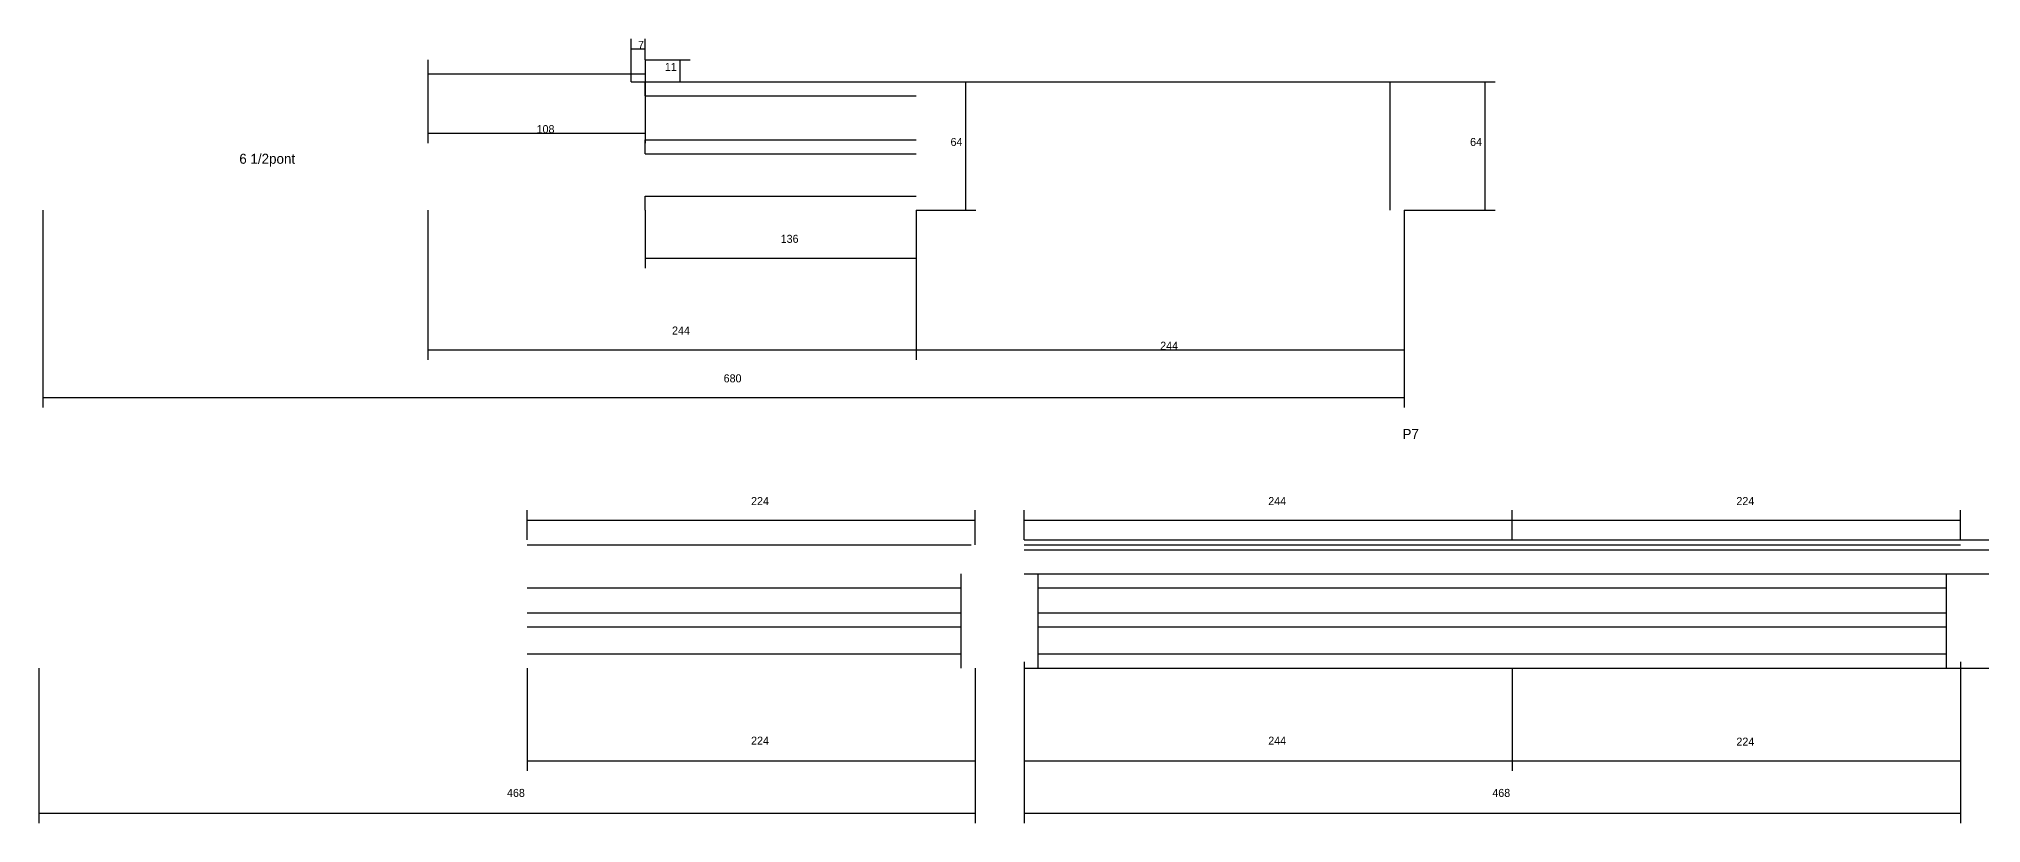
# Model space of a CAD drawing. Header units: metres. Extents: x -2848 to 22762, y -45195 to 1016.
# Drawn here: x -1647 to -677, y -31060 to -30669 of the extents above; entities that cross this region are included whole.
import ezdxf

# ---------------------------------------------------------------- set-up
doc = ezdxf.new("R2010")
doc.units = ezdxf.units.M
for name, color, linetype in [('COTA', 4, 'Continuous'), ('NOMENCLATURA', 7, 'Continuous'), ('Painéis', 200, 'Continuous'), ('SARR_2.2x7', 40, 'Continuous'), ('SARR_EDITAR', 141, 'Continuous')]:
    doc.layers.add(name, color=color, linetype=linetype)

msp = doc.modelspace()

# ---------------------------------------------------------------- linework, layer by layer
at = {"layer": 'COTA'}
for p, q in [((-1351.4, -30679.1), (-1351.4, -30668.6)), ((-1344.4, -30679.1), (-1344.4, -30668.6)), ((-1351.4, -30673.6), (-1344.4, -30673.6)), ((-1452.9, -30679.1), (-1452.9, -30720.7)), ((-1344.4, -30679.1), (-1321.9, -30679.1)), ((-1344.4, -30679.1), (-1344.4, -30720.7)), ((-1326.9, -30690.1), (-1326.9, -30679.1)), ((-1344.4, -30690.1), (-1321.9, -30690.1)), ((-1208.9, -30690.1), (-1179.1, -30690.1)), ((-1184.1, -30754.1), (-1184.1, -30690.1)), ((-964.9, -30690.1), (-919.4, -30690.1)), ((-924.4, -30754.1), (-924.4, -30690.1)), ((-1452.9, -30715.7), (-1344.4, -30715.7)), ((-1645.4, -30754.1), (-1645.4, -30852.8)), ((-1452.9, -30754.1), (-1452.9, -30828.9)), ((-1344.4, -30754.1), (-1344.4, -30783.2)), ((-1208.9, -30754.1), (-1208.9, -30828.9)), ((-1208.9, -30754.1), (-1208.9, -30828.9)), ((-1208.9, -30754.1), (-1179.1, -30754.1)), ((-1208.9, -30754.1), (-1208.9, -30783.2)), ((-964.9, -30754.1), (-964.9, -30828.9)), ((-964.9, -30754.1), (-964.9, -30852.8)), ((-964.9, -30754.1), (-919.4, -30754.1)), ((-1344.4, -30778.2), (-1208.9, -30778.2)), ((-1452.9, -30823.9), (-1208.9, -30823.9)), ((-1208.9, -30823.9), (-964.9, -30823.9)), ((-1645.4, -30847.8), (-964.9, -30847.8)), ((-1403.4, -30918.9), (-1403.4, -30904)), ((-1403.4, -30909), (-1179.4, -30909)), ((-1179.4, -30921.4), (-1179.4, -30904)), ((-1154.9, -30918.9), (-1154.9, -30904)), ((-1154.9, -30909), (-910.9, -30909)), ((-910.9, -30918.9), (-910.9, -30904)), ((-910.9, -30918.9), (-910.9, -30904)), ((-910.9, -30909), (-686.9, -30909)), ((-686.9, -30918.9), (-686.9, -30904)), ((-686.9, -30918.9), (-594.5, -30918.9)), ((-686.9, -30918.9), (-623.6, -30918.9)), ((-686.9, -30923.9), (-623.6, -30923.9)), ((-686.9, -30923.9), (-623.6, -30923.9)), ((-686.9, -30935.9), (-623.6, -30935.9)), ((-686.9, -30935.9), (-623.6, -30935.9)), ((-1647.4, -30982.9), (-1647.4, -31060.4)), ((-1403.4, -30982.9), (-1403.4, -31034.3)), ((-1179.4, -30982.9), (-1179.4, -31034.3)), ((-1179.4, -30982.9), (-1179.4, -31060.4)), ((-1154.9, -30979.9), (-1154.9, -31060.4)), ((-1154.9, -30982.9), (-1154.9, -31034.3)), ((-910.9, -30982.9), (-910.9, -31034.3)), ((-910.9, -30982.9), (-910.9, -31034.3)), ((-686.9, -30979.9), (-686.9, -31060.4)), ((-686.9, -30982.9), (-623.6, -30982.9)), ((-686.9, -30982.9), (-594.5, -30982.9)), ((-686.9, -30982.9), (-686.9, -31034.3)), ((-1403.4, -31029.3), (-1179.4, -31029.3)), ((-1154.9, -31029.3), (-910.9, -31029.3)), ((-910.9, -31029.3), (-686.9, -31029.3)), ((-1647.4, -31055.4), (-1179.4, -31055.4)), ((-1154.9, -31055.4), (-686.9, -31055.4))]:
    msp.add_line(p, q, dxfattribs=at)
at = {"layer": 'Painéis'}
for p, q in [((-1344.4, -30690.1), (-964.9, -30690.1)), ((-1154.9, -30918.9), (-686.9, -30918.9)), ((-1154.9, -30923.9), (-686.9, -30923.9)), ((-1154.9, -30935.9), (-686.9, -30935.9)), ((-1154.9, -30982.9), (-686.9, -30982.9))]:
    msp.add_line(p, q, dxfattribs=at)
at = {"layer": 'SARR_2.2x7'}
for p, q in [((-1452.9, -30686.1), (-1344.4, -30686.1)), ((-1351.4, -30690.1), (-1351.4, -30679.1)), ((-1351.4, -30690.1), (-1344.4, -30690.1)), ((-1344.4, -30697.1), (-1344.4, -30690.1)), ((-1344.4, -30697.1), (-1208.9, -30697.1)), ((-971.9, -30754.1), (-971.9, -30690.1)), ((-1344.4, -30726.1), (-1344.4, -30719.1)), ((-1344.4, -30719.1), (-1208.9, -30719.1)), ((-1344.4, -30726.1), (-1208.9, -30726.1)), ((-1344.4, -30754.1), (-1344.4, -30747.1)), ((-1344.4, -30747.1), (-1208.9, -30747.1)), ((-1186.4, -30982.9), (-1186.4, -30935.9)), ((-1147.9, -30982.9), (-1147.9, -30935.9)), ((-693.9, -30982.9), (-693.9, -30935.9)), ((-1403.4, -30942.9), (-1186.4, -30942.9)), ((-1147.9, -30942.9), (-910.9, -30942.9)), ((-910.9, -30942.9), (-693.9, -30942.9)), ((-1403.4, -30955.4), (-1186.4, -30955.4)), ((-1147.9, -30955.4), (-910.9, -30955.4)), ((-910.9, -30955.4), (-693.9, -30955.4)), ((-1403.4, -30962.4), (-1186.4, -30962.4)), ((-1147.9, -30962.4), (-910.9, -30962.4)), ((-910.9, -30962.4), (-693.9, -30962.4)), ((-1403.4, -30975.9), (-1186.4, -30975.9)), ((-1147.9, -30975.9), (-910.9, -30975.9)), ((-910.9, -30975.9), (-693.9, -30975.9))]:
    msp.add_line(p, q, dxfattribs=at)
at = {"layer": 'SARR_EDITAR'}
for p, q in [((-1403.4, -30921.4), (-1181.4, -30921.4)), ((-1154.9, -30921.4), (-910.9, -30921.4)), ((-910.9, -30921.4), (-686.9, -30921.4))]:
    msp.add_line(p, q, dxfattribs=at)

# ---------------------------------------------------------------- texts
at = {"layer": 'COTA'}
for s, p in [('7', (-1347.9, -30673.6)), ('11', (-1334.5, -30684.6)), ('108', (-1398.6, -30715.7)), ('64', (-1191.7, -30722.1)), ('64', (-932, -30722.1)), ('136', (-1276.6, -30770.5)), ('244', (-1330.9, -30816.3)), ('244', (-1086.9, -30823.9)), ('680', (-1305.1, -30840.2)), ('224', (-1291.4, -30901.5)), ('244', (-1032.9, -30901.5)), ('224', (-798.9, -30901.5)), ('224', (-1291.4, -31021.2)), ('244', (-1032.9, -31021.2)), ('224', (-798.9, -31021.7)), ('468', (-1413.4, -31047.3)), ('468', (-920.9, -31047.3))]:
    msp.add_text(s, height=4, dxfattribs=at).set_placement(p)
at = {"layer": 'NOMENCLATURA'}
for s, p in [('6 1/2pont', (-1547.2, -30731)), ('P7', (-965.8, -30868.5))]:
    msp.add_text(s, height=5, dxfattribs=at).set_placement(p)

doc.saveas('drawing.dxf')
